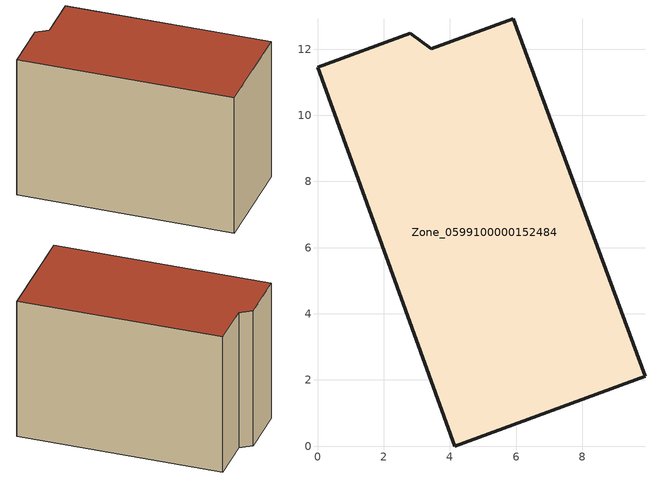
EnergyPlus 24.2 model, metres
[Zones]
Zone_0599100000152484
 floor ground (C_G): 4.15,0 0,11.45 2.81,12.48 3.44,12 5.92,12.91 9.9,2.11 z0
 wall outside (C_F): 4.15,0 9.9,2.11 5.92,12.91 3.44,12 2.81,12.48 0,11.45 4.15,0 z0:8.36
 roof outside (C_R): 0,11.45 4.15,0 9.9,2.11 5.92,12.91 3.44,12 2.81,12.48 z8.36
[BUILDING]
Pand.0599100000152484: North Axis=0; Terrain=City; Loads Convergence Tolerance Value=0.04; Temperature Convergence Tolerance Value=0.4; Solar Distribution=FullExterior; Maximum Number of Warmup Days=25; Minimum Number of Warmup Days=1
[Site:Location]
Rotterdam.The.Hague.AP_ZH_NLD Design_Conditions: Latitude=51.96; Longitude=4.45; Time Zone=1; Elevation=-4.5
[SITE:GROUNDTEMPERATURE:BUILDINGSURFACE]
18, 18, 18, 18, 18, 18, 18, 18, 18, 18, 18, 18
[MATERIAL] Thermal Absorptance=0.9; Solar Absorptance=0.7; Visible Absorptance=0.7
Name | Roughness | Thickness | Conductivity | Density | Specific Heat
G.TI.1946-1964 | MediumSmooth | 0.15 | 1 | 540 | 1210
F.TI.1946-1964 | Rough | 0.3 | 0.857143 | 1920 | 840
R.TI.1946-1964 | MediumRough | 0.2 | 0.277778 | 1500 | 1000
[CONSTRUCTION]
C_G: G.TI.1946-1964
C_F: F.TI.1946-1964
C_R: R.TI.1946-1964
[ZONE]
Zone_0599100000152484: Type=1; Multiplier=1; Ceiling Height=Autocalculate; Volume=Autocalculate; Floor Area=autocalculate; Part of Total Floor Area=Yes
[ZONEINFILTRATION:DESIGNFLOWRATE]
Infil_Zone_0599100000152484: Zone or ZoneList or Space or SpaceList=Zone_0599100000152484; Schedule=AlwaysOn; Design Flow Rate Calculation Method=Flow/Area; Flow Rate per Floor Area=0.003; Constant Term Coefficient=1; Temperature Term Coefficient=0; Velocity Term Coefficient=0; Velocity Squared Term Coefficient=0
[HVACTEMPLATE:ZONE:IDEALLOADSAIRSYSTEM]
Zone_0599100000152484: Maximum Heating Supply Air Temperature=50; Minimum Cooling Supply Air Temperature=13; Maximum Heating Supply Air Humidity Ratio=0.0156; Minimum Cooling Supply Air Humidity Ratio=0.0077; Heating Limit=NoLimit; Cooling Limit=NoLimit; Dehumidification Control Type=ConstantSensibleHeatRatio; Cooling Sensible Heat Ratio=0.7; Dehumidification Setpoint=60; Humidification Control Type=None; Humidification Setpoint=30; Outdoor Air Method=None; Outdoor Air Flow Rate per Person=0.00944; Outdoor Air Flow Rate per Zone Floor Area=0; Outdoor Air Flow Rate per Zone=0; Demand Controlled Ventilation Type=None; Outdoor Air Economizer Type=NoEconomizer; Heat Recovery Type=None; Sensible Heat Recovery Effectiveness=0.7; Latent Heat Recovery Effectiveness=0.65
[ZONECONTROL:THERMOSTAT]
ThermostatControl_Zone_0599100000152484: Zone or ZoneList=Zone_0599100000152484; Control Type Schedule=DualSetpointControlType; Control 1=Thermostat_Zone_0599100000152484; Temperature Difference Between Cutout And Setpoint=0
[THERMOSTATSETPOINT:DUALSETPOINT]
Thermostat_Zone_0599100000152484: Heating Setpoint Temperature Schedule=HeatingSetpoint_Zone_0599100000152484; Cooling Setpoint Temperature Schedule=CoolingSetpoint_Zone_0599100000152484
[SCHEDULE:COMPACT]
HeatingSetpoint_Zone_0599100000152484: Through: 12/31, For: AllDays, Until: 24:00, 21
CoolingSetpoint_Zone_0599100000152484: Through: 12/31, For: AllDays, Until: 24:00, 24
DualSetpointControlType: Through: 12/31, For: AllDays, Until: 24:00, 4
AlwaysOn: Through: 12/31, For: AllDays, Until: 24:00, 1
